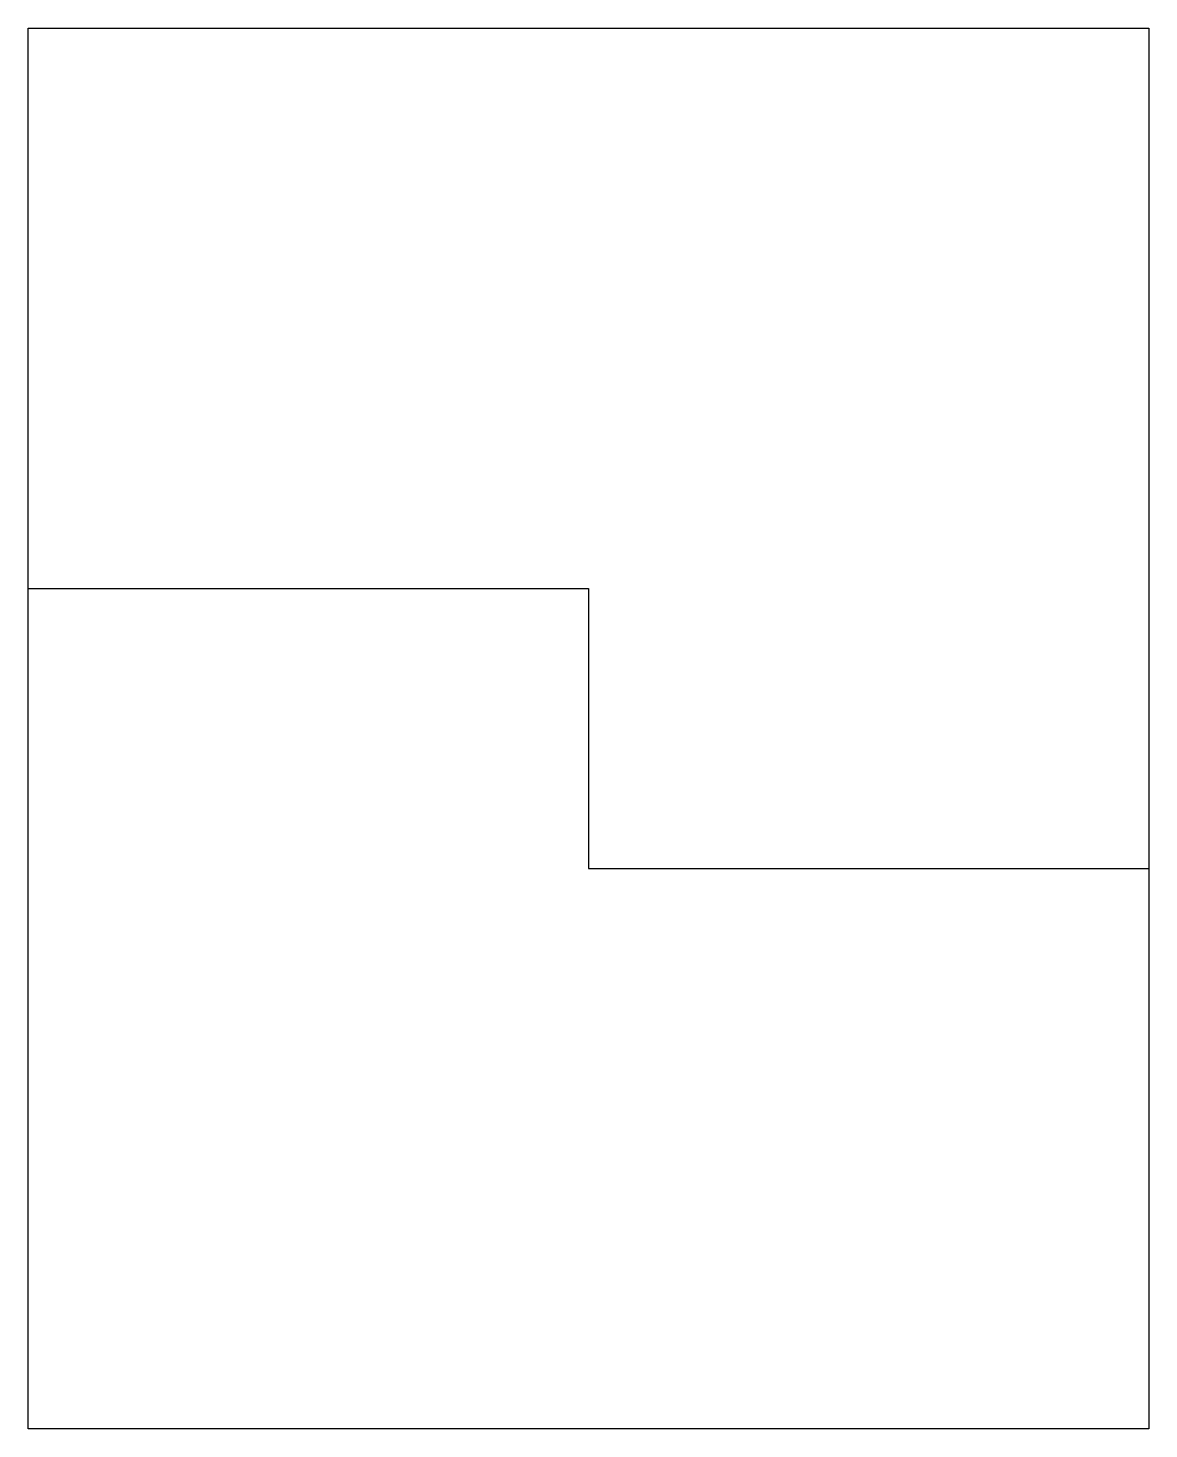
# Model space of a CAD drawing. Header units: metres. Extents: x 0 to 2, y 0 to 2.5.
import ezdxf

# ---------------------------------------------------------------- set-up
doc = ezdxf.new("R2010")
doc.units = ezdxf.units.M

msp = doc.modelspace()

# ---------------------------------------------------------------- linework, layer by layer
for p, q in [((0, 1.5), (0, 2.5)), ((0, 2.5), (2, 2.5)), ((2, 2.5), (2, 1)), ((0, 0), (0, 1.5)), ((0, 1.5), (1, 1.5)), ((1, 1.5), (1, 1)), ((1, 1), (2, 1)), ((2, 1), (2, 0)), ((2, 0), (0, 0))]:
    msp.add_line(p, q)

doc.saveas('drawing.dxf')
